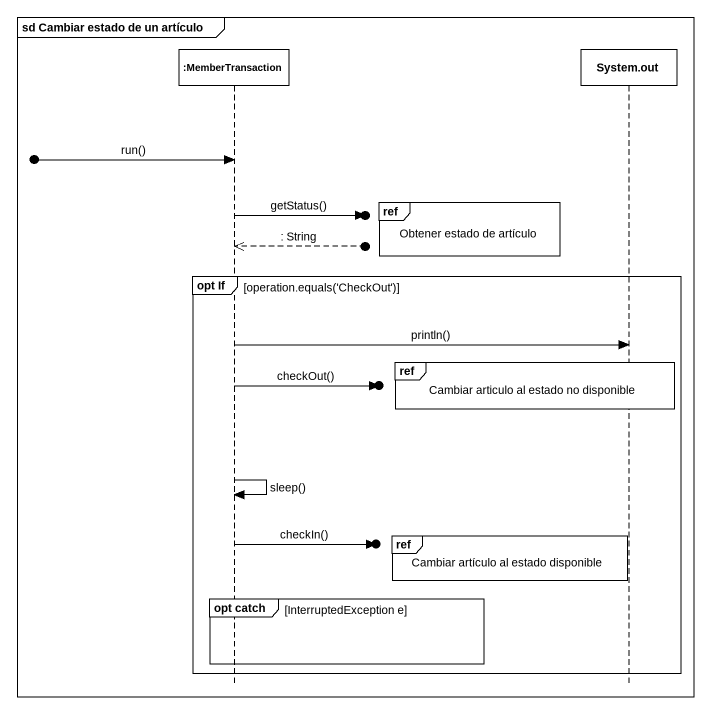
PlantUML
@startuml
mainframe sd Cambiar estado de un artículo
hide footbox
participant ":MemberTransaction" as MemberTransaction
participant "System.out" as System_out

[o-> MemberTransaction : run()
ref over System_out : Obtener estado de artículo
MemberTransaction ->o] : getStatus()
MemberTransaction <<--o] : : String
group opt If [operation.equals('CheckOut')]
  MemberTransaction -> System_out : println()
  ref over System_out : Cambiar articulo al estado no disponible
  MemberTransaction ->o] : checkOut()
  MemberTransaction -> MemberTransaction : sleep()
  ref over System_out : Cambiar artículo al estado disponible
  MemberTransaction ->o] : checkIn()
  group opt catch [InterruptedException e]
  end
end
@enduml
